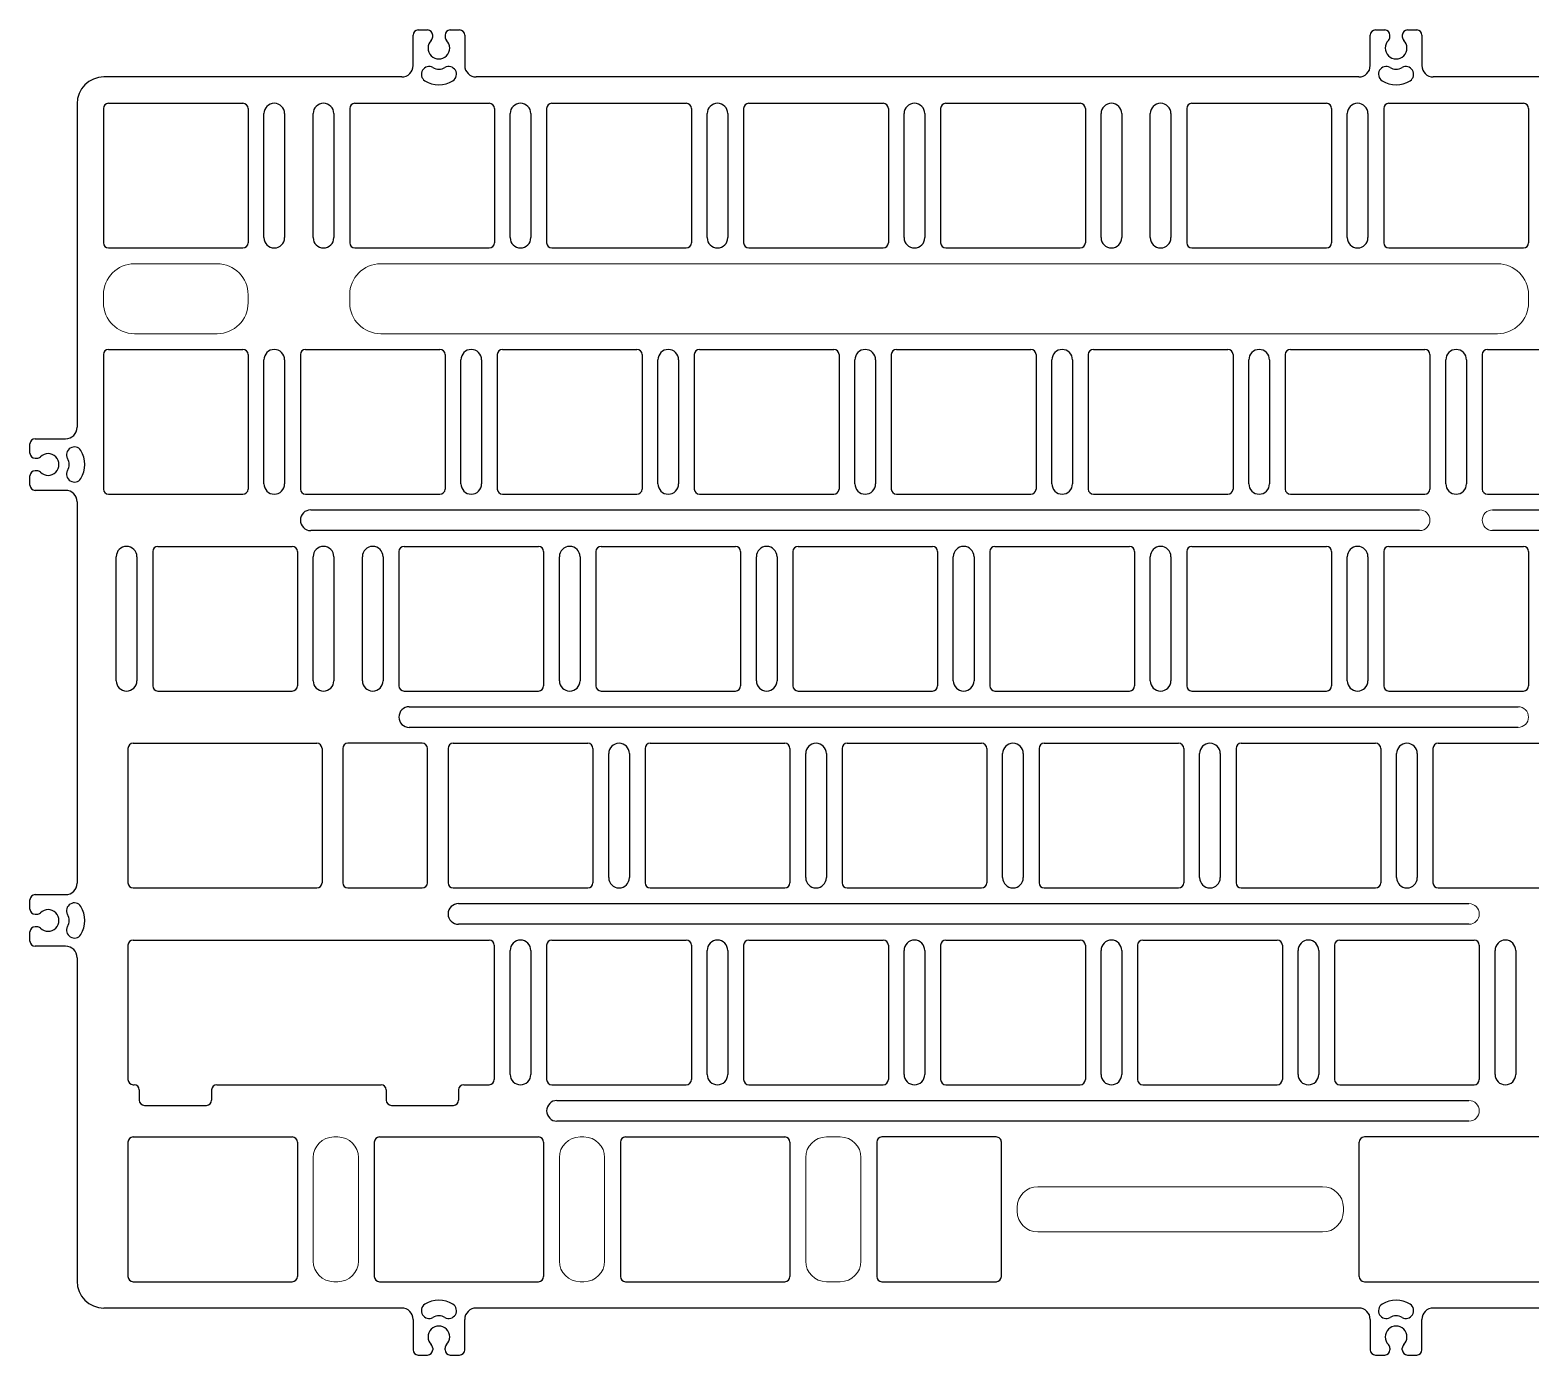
# Model space of a CAD drawing. Header units: millimetres. Extents: x 13785 to 14142, y -368 to -197.
# Drawn here: x 13785.4 to 13930.5, y -325.6 to -197.4 of the extents above; entities that cross this region are included whole.
import ezdxf

# ---------------------------------------------------------------- set-up
doc = ezdxf.new("R2010")
doc.units = ezdxf.units.MM
doc.layers.add('标注', color=3, linetype='Continuous', lineweight=9)

# ---------------------------------------------------------------- blocks, each defined once
blk = doc.blocks.new('zsjrkk')
at = {"color": 7}
for p, q in [((45276.46, -5380.32), (45276.46, -5393.32)), ((45276.96, -5379.82), (45311.39, -5379.82)), ((45311.89, -5380.32), (45311.89, -5393.32)), ((45276.96, -5393.82), (45277.05, -5393.82)), ((45277.55, -5394.32), (45277.55, -5395.32)), ((45284.55, -5394.32), (45284.55, -5395.32)), ((45285.05, -5393.82), (45300.93, -5393.82)), ((45301.43, -5394.32), (45301.43, -5395.32)), ((45308.43, -5394.32), (45308.43, -5395.32)), ((45308.93, -5393.82), (45311.39, -5393.82)), ((45278.05, -5395.82), (45284.05, -5395.82)), ((45301.93, -5395.82), (45307.93, -5395.82))]:
    blk.add_line(p, q, dxfattribs=at)
for centre, start, end in [((45276.96, -5380.32), 90, 180), ((45311.39, -5380.32), 0, 90), ((45276.96, -5393.32), 180, 270), ((45311.39, -5393.32), 270, 0), ((45277.05, -5394.32), 0, 90), ((45285.05, -5394.32), 90, 180), ((45300.93, -5394.32), 0, 90), ((45308.93, -5394.32), 90, 180), ((45278.05, -5395.32), 180, 270), ((45284.05, -5395.32), 270, 0), ((45301.93, -5395.32), 180, 270), ((45307.93, -5395.32), 270, 0)]:
    blk.add_arc(centre, 0.5, start, end, dxfattribs=at)

msp = doc.modelspace()

# ---------------------------------------------------------------- linework, layer by layer
at = {"color": 7, "linetype": 'Continuous'}
for p, q in [((13822.47, -200.85), (13822.47, -197.9)), ((13822.97, -197.4), (13823.87, -197.4)), ((13824.37, -198.06), (13824.37, -197.9)), ((13825.57, -197.9), (13825.57, -198.06)), ((13826.07, -197.4), (13826.97, -197.4)), ((13827.47, -197.9), (13827.47, -200.85)), ((13915.04, -200.85), (13915.04, -197.9)), ((13915.54, -197.4), (13916.44, -197.4)), ((13916.94, -198.06), (13916.94, -197.9)), ((13918.14, -197.9), (13918.14, -198.06)), ((13918.64, -197.4), (13919.54, -197.4)), ((13920.04, -197.9), (13920.04, -200.85)), ((13821.37, -201.95), (13792.57, -201.95)), ((13913.94, -201.95), (13828.57, -201.95)), ((14006.51, -201.95), (13921.14, -201.95)), ((13793.02, -204.5), (13806.02, -204.5)), ((13816.84, -204.5), (13829.84, -204.5)), ((13835.89, -204.5), (13848.89, -204.5)), ((13854.94, -204.5), (13867.94, -204.5)), ((13873.99, -204.5), (13886.99, -204.5)), ((13897.8, -204.5), (13910.8, -204.5)), ((13916.85, -204.5), (13929.85, -204.5)), ((13789.97, -204.55), (13789.97, -235.85)), ((13792.52, -205), (13792.52, -218)), ((13806.52, -205), (13806.52, -218)), ((13816.34, -205), (13816.34, -218)), ((13830.34, -205), (13830.34, -218)), ((13835.39, -205), (13835.39, -218)), ((13849.39, -205), (13849.39, -218)), ((13854.44, -205), (13854.44, -218)), ((13868.44, -205), (13868.44, -218)), ((13873.49, -205), (13873.49, -218)), ((13887.49, -205), (13887.49, -218)), ((13897.3, -205), (13897.3, -218)), ((13911.3, -205), (13911.3, -218)), ((13916.35, -205), (13916.35, -218)), ((13930.35, -205), (13930.35, -218)), ((13793.02, -218.5), (13806.02, -218.5)), ((13816.84, -218.5), (13829.84, -218.5)), ((13835.89, -218.5), (13848.89, -218.5)), ((13854.94, -218.5), (13867.94, -218.5)), ((13873.99, -218.5), (13886.99, -218.5)), ((13897.8, -218.5), (13910.8, -218.5)), ((13916.85, -218.5), (13929.85, -218.5)), ((13792.52, -228.82), (13792.52, -241.82)), ((13793.02, -228.32), (13806.02, -228.32)), ((13806.52, -228.82), (13806.52, -241.82)), ((13811.57, -228.82), (13811.57, -241.82)), ((13812.07, -228.32), (13825.07, -228.32)), ((13825.57, -228.82), (13825.57, -241.82)), ((13830.62, -228.82), (13830.62, -241.82)), ((13831.12, -228.32), (13844.12, -228.32)), ((13844.62, -228.82), (13844.62, -241.82)), ((13849.67, -228.82), (13849.67, -241.82)), ((13850.17, -228.32), (13863.17, -228.32)), ((13863.67, -228.82), (13863.67, -241.82)), ((13868.72, -228.82), (13868.72, -241.82)), ((13869.22, -228.32), (13882.22, -228.32)), ((13882.72, -228.82), (13882.72, -241.82)), ((13887.77, -228.82), (13887.77, -241.82)), ((13888.27, -228.32), (13901.27, -228.32)), ((13901.77, -228.82), (13901.77, -241.82)), ((13906.82, -228.82), (13906.82, -241.82)), ((13907.32, -228.32), (13920.32, -228.32)), ((13920.82, -228.82), (13920.82, -241.82)), ((13925.87, -228.82), (13925.87, -241.82)), ((13926.37, -228.32), (13939.37, -228.32)), ((13785.42, -238.35), (13785.42, -237.45)), ((13785.92, -236.95), (13788.87, -236.95)), ((13785.92, -238.85), (13786.08, -238.85)), ((13785.42, -241.45), (13785.42, -240.55)), ((13786.08, -240.05), (13785.92, -240.05)), ((13788.87, -241.95), (13785.92, -241.95)), ((13789.97, -243.05), (13789.97, -279.97)), ((13793.02, -242.32), (13806.02, -242.32)), ((13812.07, -242.32), (13825.07, -242.32)), ((13831.12, -242.32), (13844.12, -242.32)), ((13850.17, -242.32), (13863.17, -242.32)), ((13869.22, -242.32), (13882.22, -242.32)), ((13888.27, -242.32), (13901.27, -242.32)), ((13907.32, -242.32), (13920.32, -242.32)), ((13926.37, -242.32), (13939.37, -242.32)), ((13797.29, -247.87), (13797.29, -260.87)), ((13797.79, -247.37), (13810.79, -247.37)), ((13811.29, -247.87), (13811.29, -260.87)), ((13821.1, -247.87), (13821.1, -260.87)), ((13821.6, -247.37), (13834.6, -247.37)), ((13835.1, -247.87), (13835.1, -260.87)), ((13840.15, -247.87), (13840.15, -260.87)), ((13840.65, -247.37), (13853.65, -247.37)), ((13854.15, -247.87), (13854.15, -260.87)), ((13859.2, -247.87), (13859.2, -260.87)), ((13859.7, -247.37), (13872.7, -247.37)), ((13873.2, -247.87), (13873.2, -260.87)), ((13878.25, -247.87), (13878.25, -260.87)), ((13878.75, -247.37), (13891.75, -247.37)), ((13892.25, -247.87), (13892.25, -260.87)), ((13897.3, -247.87), (13897.3, -260.87)), ((13897.8, -247.37), (13910.8, -247.37)), ((13911.3, -247.87), (13911.3, -260.87)), ((13916.35, -247.87), (13916.35, -260.87)), ((13916.85, -247.37), (13929.85, -247.37)), ((13930.35, -247.87), (13930.35, -260.87)), ((13797.79, -261.37), (13810.79, -261.37)), ((13821.6, -261.37), (13834.6, -261.37)), ((13840.65, -261.37), (13853.65, -261.37)), ((13859.7, -261.37), (13872.7, -261.37)), ((13878.75, -261.37), (13891.75, -261.37)), ((13897.8, -261.37), (13910.8, -261.37)), ((13916.85, -261.37), (13929.85, -261.37)), ((13794.9, -266.92), (13794.9, -279.92)), ((13795.4, -266.42), (13813.17, -266.42)), ((13813.67, -266.92), (13813.67, -279.92)), ((13815.67, -266.92), (13815.67, -279.92)), ((13823.36, -266.42), (13816.17, -266.42)), ((13823.86, -279.92), (13823.86, -266.92)), ((13825.86, -266.92), (13825.86, -279.92)), ((13826.36, -266.42), (13839.36, -266.42)), ((13839.86, -266.92), (13839.86, -279.92)), ((13844.91, -266.92), (13844.91, -279.92)), ((13845.41, -266.42), (13858.41, -266.42)), ((13858.91, -266.92), (13858.91, -279.92)), ((13863.96, -266.92), (13863.96, -279.92)), ((13864.46, -266.42), (13877.46, -266.42)), ((13877.96, -266.92), (13877.96, -279.92)), ((13883.01, -266.92), (13883.01, -279.92)), ((13883.51, -266.42), (13896.51, -266.42)), ((13897.01, -266.92), (13897.01, -279.92)), ((13902.06, -266.92), (13902.06, -279.92)), ((13902.56, -266.42), (13915.56, -266.42)), ((13916.06, -266.92), (13916.06, -279.92)), ((13921.11, -266.92), (13921.11, -279.92)), ((13921.61, -266.42), (13934.61, -266.42)), ((13785.92, -281.07), (13788.87, -281.07)), ((13795.4, -280.42), (13813.17, -280.42)), ((13816.17, -280.42), (13823.36, -280.42)), ((13826.36, -280.42), (13839.36, -280.42)), ((13845.41, -280.42), (13858.41, -280.42)), ((13864.46, -280.42), (13877.46, -280.42)), ((13883.51, -280.42), (13896.51, -280.42)), ((13902.56, -280.42), (13915.56, -280.42)), ((13921.61, -280.42), (13934.61, -280.42)), ((13785.42, -282.47), (13785.42, -281.57)), ((13785.92, -282.97), (13786.08, -282.97)), ((13786.08, -284.17), (13785.92, -284.17)), ((13785.42, -285.57), (13785.42, -284.67)), ((13835.89, -285.47), (13848.89, -285.47)), ((13854.94, -285.47), (13867.94, -285.47)), ((13873.99, -285.47), (13886.99, -285.47)), ((13893.04, -285.47), (13906.04, -285.47)), ((13912.09, -285.47), (13925.09, -285.47)), ((13788.87, -286.07), (13785.92, -286.07)), ((13789.97, -287.17), (13789.97, -318.47)), ((13835.39, -285.97), (13835.39, -298.97)), ((13849.39, -285.97), (13849.39, -298.97)), ((13854.44, -285.97), (13854.44, -298.97)), ((13868.44, -285.97), (13868.44, -298.97)), ((13873.49, -285.97), (13873.49, -298.97)), ((13887.49, -285.97), (13887.49, -298.97)), ((13892.54, -285.97), (13892.54, -298.97)), ((13906.54, -285.97), (13906.54, -298.97)), ((13911.59, -285.97), (13911.59, -298.97)), ((13925.59, -285.97), (13925.59, -298.97)), ((13835.89, -299.47), (13848.89, -299.47)), ((13854.94, -299.47), (13867.94, -299.47)), ((13873.99, -299.47), (13886.99, -299.47)), ((13893.04, -299.47), (13906.04, -299.47)), ((13912.09, -299.47), (13925.09, -299.47)), ((13795.4, -304.52), (13810.79, -304.52)), ((13819.22, -304.52), (13834.6, -304.52)), ((13843.03, -304.52), (13858.41, -304.52)), ((13878.87, -304.52), (13867.82, -304.52)), ((13939.37, -304.52), (13914.47, -304.52)), ((13794.9, -305.02), (13794.9, -318.02)), ((13811.29, -305.02), (13811.29, -318.02)), ((13818.72, -305.02), (13818.72, -318.02)), ((13835.1, -305.02), (13835.1, -318.02)), ((13842.53, -305.02), (13842.53, -318.02)), ((13858.91, -305.02), (13858.91, -318.02)), ((13867.32, -305.02), (13867.32, -318.02)), ((13879.37, -318.02), (13879.37, -305.02)), ((13913.97, -318.02), (13913.97, -305.02)), ((13795.4, -318.52), (13810.79, -318.52)), ((13819.22, -318.52), (13834.6, -318.52)), ((13843.03, -318.52), (13858.41, -318.52)), ((13867.82, -318.52), (13878.88, -318.52)), ((13914.47, -318.52), (13939.37, -318.52)), ((13821.37, -321.07), (13792.57, -321.07)), ((13913.94, -321.07), (13828.57, -321.07)), ((14006.51, -321.07), (13921.14, -321.07)), ((13822.47, -322.17), (13822.47, -325.12)), ((13827.47, -325.12), (13827.47, -322.17)), ((13915.04, -322.17), (13915.04, -325.12)), ((13920.04, -325.12), (13920.04, -322.17)), ((13822.97, -325.62), (13823.87, -325.62)), ((13824.37, -324.96), (13824.37, -325.12)), ((13825.57, -325.12), (13825.57, -324.96)), ((13826.07, -325.62), (13826.97, -325.62)), ((13915.54, -325.62), (13916.44, -325.62)), ((13916.94, -324.96), (13916.94, -325.12)), ((13918.14, -325.12), (13918.14, -324.96)), ((13918.64, -325.62), (13919.54, -325.62))]:
    msp.add_line(p, q, dxfattribs=at)
at = {"color": 2, "linetype": 'Continuous'}
for p, q in [((13808.05, -217.5), (13808.05, -205.5)), ((13810.05, -205.5), (13810.05, -217.5)), ((13812.81, -217.5), (13812.81, -205.5)), ((13814.81, -205.5), (13814.81, -217.5)), ((13831.86, -217.5), (13831.86, -205.5)), ((13833.86, -205.5), (13833.86, -217.5)), ((13850.91, -217.5), (13850.91, -205.5)), ((13852.91, -205.5), (13852.91, -217.5)), ((13869.96, -217.5), (13869.96, -205.5)), ((13871.96, -205.5), (13871.96, -217.5)), ((13889.01, -217.5), (13889.01, -205.5)), ((13891.01, -205.5), (13891.01, -217.5)), ((13893.77, -217.5), (13893.77, -205.5)), ((13895.77, -205.5), (13895.77, -217.5)), ((13912.82, -217.5), (13912.82, -205.5)), ((13914.82, -205.5), (13914.82, -217.5)), ((13808.05, -241.32), (13808.05, -229.32)), ((13810.05, -229.32), (13810.05, -241.32)), ((13827.1, -241.32), (13827.1, -229.32)), ((13829.1, -229.32), (13829.1, -241.32)), ((13846.15, -241.32), (13846.15, -229.32)), ((13848.15, -229.32), (13848.15, -241.32)), ((13865.2, -241.32), (13865.2, -229.32)), ((13867.2, -229.32), (13867.2, -241.32)), ((13884.25, -241.32), (13884.25, -229.32)), ((13886.25, -229.32), (13886.25, -241.32)), ((13903.3, -241.32), (13903.3, -229.32)), ((13905.3, -229.32), (13905.3, -241.32)), ((13922.35, -241.32), (13922.35, -229.32)), ((13924.35, -229.32), (13924.35, -241.32)), ((13812.57, -243.84), (13919.82, -243.84)), ((13926.87, -243.84), (14034.12, -243.84)), ((13919.82, -245.84), (13812.57, -245.84)), ((14034.12, -245.84), (13926.87, -245.84)), ((13793.76, -260.37), (13793.76, -248.37)), ((13795.76, -248.37), (13795.76, -260.37)), ((13812.81, -260.37), (13812.81, -248.37)), ((13814.81, -248.37), (13814.81, -260.37)), ((13817.57, -260.37), (13817.57, -248.37)), ((13819.57, -248.37), (13819.57, -260.37)), ((13836.62, -260.37), (13836.62, -248.37)), ((13838.62, -248.37), (13838.62, -260.37)), ((13855.67, -260.37), (13855.67, -248.37)), ((13857.67, -248.37), (13857.67, -260.37)), ((13874.72, -260.37), (13874.72, -248.37)), ((13876.72, -248.37), (13876.72, -260.37)), ((13893.77, -260.37), (13893.77, -248.37)), ((13895.77, -248.37), (13895.77, -260.37)), ((13912.82, -260.37), (13912.82, -248.37)), ((13914.82, -248.37), (13914.82, -260.37)), ((13822.1, -262.89), (13929.35, -262.89)), ((13929.35, -264.89), (13822.1, -264.89)), ((13841.39, -279.42), (13841.39, -267.42)), ((13843.39, -267.42), (13843.39, -279.42)), ((13860.44, -279.42), (13860.44, -267.42)), ((13862.44, -267.42), (13862.44, -279.42)), ((13879.49, -279.42), (13879.49, -267.42)), ((13881.49, -267.42), (13881.49, -279.42)), ((13898.54, -279.42), (13898.54, -267.42)), ((13900.54, -267.42), (13900.54, -279.42)), ((13917.59, -279.42), (13917.59, -267.42)), ((13919.59, -267.42), (13919.59, -279.42)), ((13826.86, -281.94), (13924.59, -281.94)), ((13924.59, -283.94), (13826.86, -283.94)), ((13831.86, -298.47), (13831.86, -286.47)), ((13833.86, -286.47), (13833.86, -298.47)), ((13850.91, -298.47), (13850.91, -286.47)), ((13852.91, -286.47), (13852.91, -298.47)), ((13869.96, -298.47), (13869.96, -286.47)), ((13871.96, -286.47), (13871.96, -298.47)), ((13889.01, -298.47), (13889.01, -286.47)), ((13891.01, -286.47), (13891.01, -298.47)), ((13908.06, -298.47), (13908.06, -286.47)), ((13910.06, -286.47), (13910.06, -298.47)), ((13927.11, -298.47), (13927.11, -286.47)), ((13929.11, -286.47), (13929.11, -298.47)), ((13836.39, -300.99), (13924.59, -300.99)), ((13924.59, -302.99), (13836.39, -302.99))]:
    msp.add_line(p, q, dxfattribs=at)
at = {"color": 7, "linetype": 'Continuous'}
for centre, radius, start, end in [((13822.97, -197.9), 0.5, 90, 180), ((13823.87, -197.9), 0.5, 360, 90), ((13824.97, -199.15), 1.05, 135.2111, 44.7937), ((13823.87, -198.06), 0.5, 315.2111, 0), ((13826.07, -197.9), 0.5, 90, 180), ((13826.07, -198.06), 0.5, 180, 224.7937), ((13826.97, -197.9), 0.5, 0, 90), ((13915.54, -197.9), 0.5, 90, 180), ((13916.44, -197.9), 0.5, 360, 90), ((13917.54, -199.15), 1.05, 135.2111, 44.7937), ((13916.44, -198.06), 0.5, 315.2111, 0), ((13918.64, -197.9), 0.5, 90, 180), ((13918.64, -198.06), 0.5, 180, 224.7937), ((13919.54, -197.9), 0.5, 0, 90), ((13821.37, -200.85), 1.1, 270, 0), ((13828.57, -200.85), 1.1, 180, 270), ((13913.94, -200.85), 1.1, 270, 0), ((13921.14, -200.85), 1.1, 180, 270), ((13792.57, -204.55), 2.6, 90, 179.9999), ((13793.02, -205), 0.5, 90, 180), ((13806.02, -205), 0.5, 0, 90), ((13816.84, -205), 0.5, 90, 180), ((13829.84, -205), 0.5, 0, 90), ((13835.89, -205), 0.5, 90, 180), ((13848.89, -205), 0.5, 0, 90), ((13854.94, -205), 0.5, 90, 180), ((13867.94, -205), 0.5, 0, 90), ((13873.99, -205), 0.5, 90, 180), ((13886.99, -205), 0.5, 0, 90), ((13897.8, -205), 0.5, 90, 180), ((13910.8, -205), 0.5, 0, 90), ((13916.85, -205), 0.5, 90, 180), ((13929.85, -205), 0.5, 0, 90), ((13793.02, -218), 0.5, 180, 270), ((13806.02, -218), 0.5, 270, 0), ((13816.84, -218), 0.5, 180, 270), ((13829.84, -218), 0.5, 270, 0), ((13835.89, -218), 0.5, 180, 270), ((13848.89, -218), 0.5, 270, 0), ((13854.94, -218), 0.5, 180, 270), ((13867.94, -218), 0.5, 270, 0), ((13873.99, -218), 0.5, 180, 270), ((13886.99, -218), 0.5, 270, 0), ((13897.8, -218), 0.5, 180, 270), ((13910.8, -218), 0.5, 270, 0), ((13916.85, -218), 0.5, 180, 270), ((13929.85, -218), 0.5, 270, 0), ((13793.02, -228.82), 0.5, 90, 180), ((13806.02, -228.82), 0.5, 0, 90), ((13812.07, -228.82), 0.5, 90, 180), ((13825.07, -228.82), 0.5, 0, 90), ((13831.12, -228.82), 0.5, 90, 180), ((13844.12, -228.82), 0.5, 0, 90), ((13850.17, -228.82), 0.5, 90, 180), ((13863.17, -228.82), 0.5, 0, 90), ((13869.22, -228.82), 0.5, 90, 180), ((13882.22, -228.82), 0.5, 0, 90), ((13888.27, -228.82), 0.5, 90, 180), ((13901.27, -228.82), 0.5, 0, 90), ((13907.32, -228.82), 0.5, 90, 180), ((13920.32, -228.82), 0.5, 0, 90), ((13926.37, -228.82), 0.5, 90, 180), ((13788.87, -235.85), 1.1, 270, 360), ((13785.92, -237.45), 0.5, 90, 180), ((13785.92, -238.35), 0.5, 180, 270), ((13786.08, -238.35), 0.5, 270, 314.7937), ((13787.17, -239.45), 1.05, 225.2111, 134.7937), ((13785.92, -240.55), 0.5, 90, 180), ((13786.08, -240.55), 0.5, 45.2111, 90), ((13785.92, -241.45), 0.5, 180, 270), ((13788.87, -243.05), 1.1, 0, 90), ((13793.02, -241.82), 0.5, 180, 270), ((13806.02, -241.82), 0.5, 270, 0), ((13812.07, -241.82), 0.5, 180, 270), ((13825.07, -241.82), 0.5, 270, 0), ((13831.12, -241.82), 0.5, 180, 270), ((13844.12, -241.82), 0.5, 270, 0), ((13850.17, -241.82), 0.5, 180, 270), ((13863.17, -241.82), 0.5, 270, 0), ((13869.22, -241.82), 0.5, 180, 270), ((13882.22, -241.82), 0.5, 270, 0), ((13888.27, -241.82), 0.5, 180, 270), ((13901.27, -241.82), 0.5, 270, 0), ((13907.32, -241.82), 0.5, 180, 270), ((13920.32, -241.82), 0.5, 270, 0), ((13926.37, -241.82), 0.5, 180, 270), ((13797.79, -247.87), 0.5, 90, 180), ((13810.79, -247.87), 0.5, 0, 90), ((13821.6, -247.87), 0.5, 90, 180), ((13834.6, -247.87), 0.5, 0, 90), ((13840.65, -247.87), 0.5, 90, 180), ((13853.65, -247.87), 0.5, 0, 90), ((13859.7, -247.87), 0.5, 90, 180), ((13872.7, -247.87), 0.5, 0, 90), ((13878.75, -247.87), 0.5, 90, 180), ((13891.75, -247.87), 0.5, 0, 90), ((13897.8, -247.87), 0.5, 90, 180), ((13910.8, -247.87), 0.5, 0, 90), ((13916.85, -247.87), 0.5, 90, 180), ((13929.85, -247.87), 0.5, 0, 90), ((13797.79, -260.87), 0.5, 180, 270), ((13810.79, -260.87), 0.5, 270, 0), ((13821.6, -260.87), 0.5, 180, 270), ((13834.6, -260.87), 0.5, 270, 0), ((13840.65, -260.87), 0.5, 180, 270), ((13853.65, -260.87), 0.5, 270, 0), ((13859.7, -260.87), 0.5, 180, 270), ((13872.7, -260.87), 0.5, 270, 0), ((13878.75, -260.87), 0.5, 180, 270), ((13891.75, -260.87), 0.5, 270, 0), ((13897.8, -260.87), 0.5, 180, 270), ((13910.8, -260.87), 0.5, 270, 0), ((13916.85, -260.87), 0.5, 180, 270), ((13929.85, -260.87), 0.5, 270, 0), ((13795.4, -266.92), 0.5, 90, 180), ((13813.17, -266.92), 0.5, 0, 90), ((13816.17, -266.92), 0.5, 90, 180), ((13823.36, -266.92), 0.5, 0, 90), ((13826.36, -266.92), 0.5, 90, 180), ((13839.36, -266.92), 0.5, 0, 90), ((13845.41, -266.92), 0.5, 90, 180), ((13858.41, -266.92), 0.5, 0, 90), ((13864.46, -266.92), 0.5, 90, 180), ((13877.46, -266.92), 0.5, 0, 90), ((13883.51, -266.92), 0.5, 90, 180), ((13896.51, -266.92), 0.5, 0, 90), ((13902.56, -266.92), 0.5, 90, 180), ((13915.56, -266.92), 0.5, 0, 90), ((13921.61, -266.92), 0.5, 90, 180), ((13788.87, -279.97), 1.1, 270, 360), ((13795.4, -279.92), 0.5, 180, 270), ((13813.17, -279.92), 0.5, 270, 0), ((13816.17, -279.92), 0.5, 180, 270), ((13823.36, -279.92), 0.5, 270, 0), ((13826.36, -279.92), 0.5, 180, 270), ((13839.36, -279.92), 0.5, 270, 0), ((13845.41, -279.92), 0.5, 180, 270), ((13858.41, -279.92), 0.5, 270, 0), ((13864.46, -279.92), 0.5, 180, 270), ((13877.46, -279.92), 0.5, 270, 0), ((13883.51, -279.92), 0.5, 180, 270), ((13896.51, -279.92), 0.5, 270, 0), ((13902.56, -279.92), 0.5, 180, 270), ((13915.56, -279.92), 0.5, 270, 0), ((13921.61, -279.92), 0.5, 180, 270), ((13785.92, -281.57), 0.5, 90, 180), ((13785.92, -282.47), 0.5, 180, 270), ((13786.08, -282.47), 0.5, 270, 314.7937), ((13787.17, -283.57), 1.05, 225.2111, 134.7937), ((13785.92, -284.67), 0.5, 90, 180), ((13786.08, -284.67), 0.5, 45.2111, 90), ((13785.92, -285.57), 0.5, 180, 270), ((13835.89, -285.97), 0.5, 90, 180), ((13848.89, -285.97), 0.5, 0, 90), ((13854.94, -285.97), 0.5, 90, 180), ((13867.94, -285.97), 0.5, 0, 90), ((13873.99, -285.97), 0.5, 90, 180), ((13886.99, -285.97), 0.5, 0, 90), ((13893.04, -285.97), 0.5, 90, 180), ((13906.04, -285.97), 0.5, 0, 90), ((13912.09, -285.97), 0.5, 90, 180), ((13925.09, -285.97), 0.5, 0, 90), ((13788.87, -287.17), 1.1, 0, 90), ((13835.89, -298.97), 0.5, 180, 270), ((13848.89, -298.97), 0.5, 270, 0), ((13854.94, -298.97), 0.5, 180, 270), ((13867.94, -298.97), 0.5, 270, 0), ((13873.99, -298.97), 0.5, 180, 270), ((13886.99, -298.97), 0.5, 270, 0), ((13893.04, -298.97), 0.5, 180, 270), ((13906.04, -298.97), 0.5, 270, 0), ((13912.09, -298.97), 0.5, 180, 270), ((13925.09, -298.97), 0.5, 270, 0), ((13795.4, -305.02), 0.5, 90, 180), ((13810.79, -305.02), 0.5, 0, 90), ((13819.22, -305.02), 0.5, 90, 180), ((13834.6, -305.02), 0.5, 0, 90), ((13843.03, -305.02), 0.5, 90, 180), ((13858.41, -305.02), 0.5, 0, 90), ((13867.82, -305.02), 0.5, 90, 180), ((13878.87, -305.02), 0.5, 359.9862, 90), ((13914.47, -305.02), 0.5, 90, 180), ((13792.57, -318.47), 2.6, 180, 270), ((13795.4, -318.02), 0.5, 180, 270), ((13810.79, -318.02), 0.5, 270, 0), ((13819.22, -318.02), 0.5, 180, 270), ((13834.6, -318.02), 0.5, 270, 0), ((13843.03, -318.02), 0.5, 180, 270), ((13858.41, -318.02), 0.5, 270, 0), ((13867.82, -318.02), 0.5, 180, 270), ((13878.87, -318.02), 0.5, 270, 0), ((13914.47, -318.02), 0.5, 180, 270), ((13821.37, -322.17), 1.1, 0, 90), ((13828.57, -322.17), 1.1, 90, 180), ((13913.94, -322.17), 1.1, 0, 90), ((13921.14, -322.17), 1.1, 90, 180), ((13824.97, -323.87), 1.05, 315.2063, 224.7889), ((13917.54, -323.87), 1.05, 315.2063, 224.7889), ((13823.87, -324.96), 0.5, 360, 44.7889), ((13826.07, -324.96), 0.5, 135.2063, 180), ((13916.44, -324.96), 0.5, 360, 44.7889), ((13918.64, -324.96), 0.5, 135.2063, 180), ((13822.97, -325.12), 0.5, 180, 270), ((13823.87, -325.12), 0.5, 270, 0), ((13826.07, -325.12), 0.5, 180, 270), ((13826.97, -325.12), 0.5, 270, 0), ((13915.54, -325.12), 0.5, 180, 270), ((13916.44, -325.12), 0.5, 270, 0), ((13918.64, -325.12), 0.5, 180, 270), ((13919.54, -325.12), 0.5, 270, 0)]:
    msp.add_arc(centre, radius, start, end, dxfattribs=at)
at = {"color": 2, "linetype": 'Continuous'}
for centre, radius, start, end in [((13824.02, -201.69), 0.75, 60.6014, 236.798), ((13824.97, -200.1), 1.1, 238.0802, 301.9198), ((13825.92, -201.69), 0.75, 303.202, 119.3986), ((13916.59, -201.69), 0.75, 60.6014, 236.798), ((13917.54, -200.1), 1.1, 238.0802, 301.9198), ((13918.49, -201.69), 0.75, 303.202, 119.3986), ((13824.97, -200.1), 2.6, 238.4376, 301.5624), ((13917.54, -200.1), 2.6, 238.4376, 301.5624), ((13809.05, -205.5), 1, 0, 180), ((13813.81, -205.5), 1, 0, 180), ((13832.86, -205.5), 1, 0, 180), ((13851.91, -205.5), 1, 0, 180), ((13870.96, -205.5), 1, 0, 180), ((13890.01, -205.5), 1, 0, 180), ((13894.77, -205.5), 1, 0, 180), ((13913.82, -205.5), 1, 0, 180), ((13809.05, -217.5), 1, 180, 0), ((13813.81, -217.5), 1, 180, 0), ((13832.86, -217.5), 1, 180, 0), ((13851.91, -217.5), 1, 180, 0), ((13870.96, -217.5), 1, 180, 0), ((13890.01, -217.5), 1, 180, 0), ((13894.77, -217.5), 1, 180, 0), ((13913.82, -217.5), 1, 180, 0), ((13809.05, -229.32), 1, 0, 180), ((13828.1, -229.32), 1, 0, 180), ((13847.15, -229.32), 1, 0, 180), ((13866.2, -229.32), 1, 0, 180), ((13885.25, -229.32), 1, 0, 180), ((13904.3, -229.32), 1, 0, 180), ((13923.35, -229.32), 1, 0, 180), ((13789.71, -238.5), 0.75, 33.202, 209.3986), ((13788.12, -239.45), 1.1, 328.0802, 31.9198), ((13788.12, -239.45), 2.6, 328.4376, 31.5624), ((13789.71, -240.4), 0.75, 150.6014, 326.798), ((13809.05, -241.32), 1, 180, 0), ((13828.1, -241.32), 1, 180, 0), ((13847.15, -241.32), 1, 180, 0), ((13866.2, -241.32), 1, 180, 0), ((13885.25, -241.32), 1, 180, 0), ((13904.3, -241.32), 1, 180, 0), ((13923.35, -241.32), 1, 180, 0), ((13812.57, -244.84), 1, 90, 270), ((13794.76, -248.37), 1, 0, 180), ((13813.81, -248.37), 1, 0, 180), ((13818.57, -248.37), 1, 0, 180), ((13837.62, -248.37), 1, 0, 180), ((13856.67, -248.37), 1, 0, 180), ((13875.72, -248.37), 1, 0, 180), ((13894.77, -248.37), 1, 0, 180), ((13913.82, -248.37), 1, 0, 180), ((13794.76, -260.37), 1, 180, 0), ((13813.81, -260.37), 1, 180, 0), ((13818.57, -260.37), 1, 180, 0), ((13837.62, -260.37), 1, 180, 0), ((13856.67, -260.37), 1, 180, 0), ((13875.72, -260.37), 1, 180, 0), ((13894.77, -260.37), 1, 180, 0), ((13913.82, -260.37), 1, 180, 0), ((13822.1, -263.89), 1, 90, 270), ((13842.39, -267.42), 1, 0, 180), ((13861.44, -267.42), 1, 0, 180), ((13880.49, -267.42), 1, 0, 180), ((13899.54, -267.42), 1, 0, 180), ((13918.59, -267.42), 1, 0, 180), ((13842.39, -279.42), 1, 180, 0), ((13861.44, -279.42), 1, 180, 0), ((13880.49, -279.42), 1, 180, 0), ((13899.54, -279.42), 1, 180, 0), ((13918.59, -279.42), 1, 180, 0), ((13789.71, -282.62), 0.75, 33.202, 209.3986), ((13788.12, -283.57), 2.6, 328.4376, 31.5624), ((13826.86, -282.94), 1, 90, 270), ((13789.71, -284.52), 0.75, 150.6014, 326.798), ((13788.12, -283.57), 1.1, 328.0802, 31.9198), ((13832.86, -286.47), 1, 0, 180), ((13851.91, -286.47), 1, 0, 180), ((13870.96, -286.47), 1, 0, 180), ((13890.01, -286.47), 1, 0, 180), ((13909.06, -286.47), 1, 0, 180), ((13928.11, -286.47), 1, 0, 180), ((13832.86, -298.47), 1, 180, 0), ((13851.91, -298.47), 1, 180, 0), ((13870.96, -298.47), 1, 180, 0), ((13890.01, -298.47), 1, 180, 0), ((13909.06, -298.47), 1, 180, 0), ((13928.11, -298.47), 1, 180, 0), ((13836.39, -301.99), 1, 90, 270), ((13824.97, -322.92), 2.6, 58.4376, 121.5624), ((13917.54, -322.92), 2.6, 58.4376, 121.5624), ((13824.02, -321.33), 0.75, 123.202, 299.3986), ((13824.97, -322.92), 1.1, 58.0802, 121.9198), ((13825.92, -321.33), 0.75, 240.6014, 56.798), ((13916.59, -321.33), 0.75, 123.202, 299.3986), ((13917.54, -322.92), 1.1, 58.0802, 121.9198), ((13918.49, -321.33), 0.75, 240.6014, 56.798)]:
    msp.add_arc(centre, radius, start, end, dxfattribs=at)
at = {"layer": '标注', "color": 2, "lineweight": 0}
for p, q in [((13803.52, -220.03), (13795.52, -220.03)), ((13819.34, -220.03), (13927.35, -220.03)), ((13792.52, -223.03), (13792.52, -223.79)), ((13806.52, -223.79), (13806.52, -223.03)), ((13816.34, -223.03), (13816.34, -223.79)), ((13930.35, -223.03), (13930.35, -223.79)), ((13795.52, -226.79), (13803.52, -226.79)), ((13927.35, -226.79), (13819.34, -226.79)), ((13814.81, -304.52), (13815.19, -304.52)), ((13838.62, -304.52), (13839, -304.52)), ((13862.44, -304.52), (13863.79, -304.52)), ((13812.81, -316.52), (13812.81, -306.52)), ((13817.19, -306.52), (13817.19, -316.52)), ((13836.62, -316.52), (13836.62, -306.52)), ((13841, -306.52), (13841, -316.52)), ((13860.44, -316.52), (13860.44, -306.52)), ((13865.79, -306.52), (13865.79, -316.52)), ((13882.9, -309.33), (13910.44, -309.33)), ((13880.9, -311.71), (13880.9, -311.33)), ((13912.44, -311.71), (13912.44, -311.33)), ((13910.44, -313.71), (13882.9, -313.71)), ((13814.81, -318.52), (13815.19, -318.52)), ((13838.62, -318.52), (13839, -318.52)), ((13863.79, -318.52), (13862.44, -318.52))]:
    msp.add_line(p, q, dxfattribs=at)
for centre, radius, start, end in [((13795.52, -223.03), 3, 90, 180), ((13803.52, -223.03), 3, 0, 90), ((13819.34, -223.03), 3, 90, 180), ((13927.35, -223.03), 3, 0, 90), ((13795.52, -223.79), 3, 180, 270), ((13803.52, -223.79), 3, 270, 0), ((13819.34, -223.79), 3, 180, 270), ((13927.35, -223.79), 3, 270, 0), ((13919.82, -244.84), 1, 270, 90), ((13926.87, -244.84), 1, 90, 270), ((13929.35, -263.89), 1, 270, 90), ((13924.59, -282.94), 1, 270, 90), ((13924.59, -301.99), 1, 270, 90), ((13814.81, -306.52), 2, 90, 180), ((13815.19, -306.52), 2, 0, 90), ((13838.62, -306.52), 2, 90, 180), ((13839, -306.52), 2, 0, 90), ((13862.44, -306.52), 2, 90, 180), ((13863.79, -306.52), 2, 0, 90), ((13882.9, -311.33), 2, 90, 180), ((13910.44, -311.33), 2, 0, 90), ((13882.9, -311.71), 2, 180, 270), ((13910.44, -311.71), 2, 270, 0), ((13814.81, -316.52), 2, 180, 270), ((13815.19, -316.52), 2, 270, 0), ((13838.62, -316.52), 2, 180, 270), ((13839, -316.52), 2, 270, 0), ((13862.44, -316.52), 2, 180, 270), ((13863.79, -316.52), 2, 270, 0)]:
    msp.add_arc(centre, radius, start, end, dxfattribs=at)

# ---------------------------------------------------------------- block references
at = {"color": 7, "linetype": 'Continuous'}
msp.add_blockref('zsjrkk', (-31481.56, 5094.36), dxfattribs=at)

doc.saveas('drawing.dxf')
